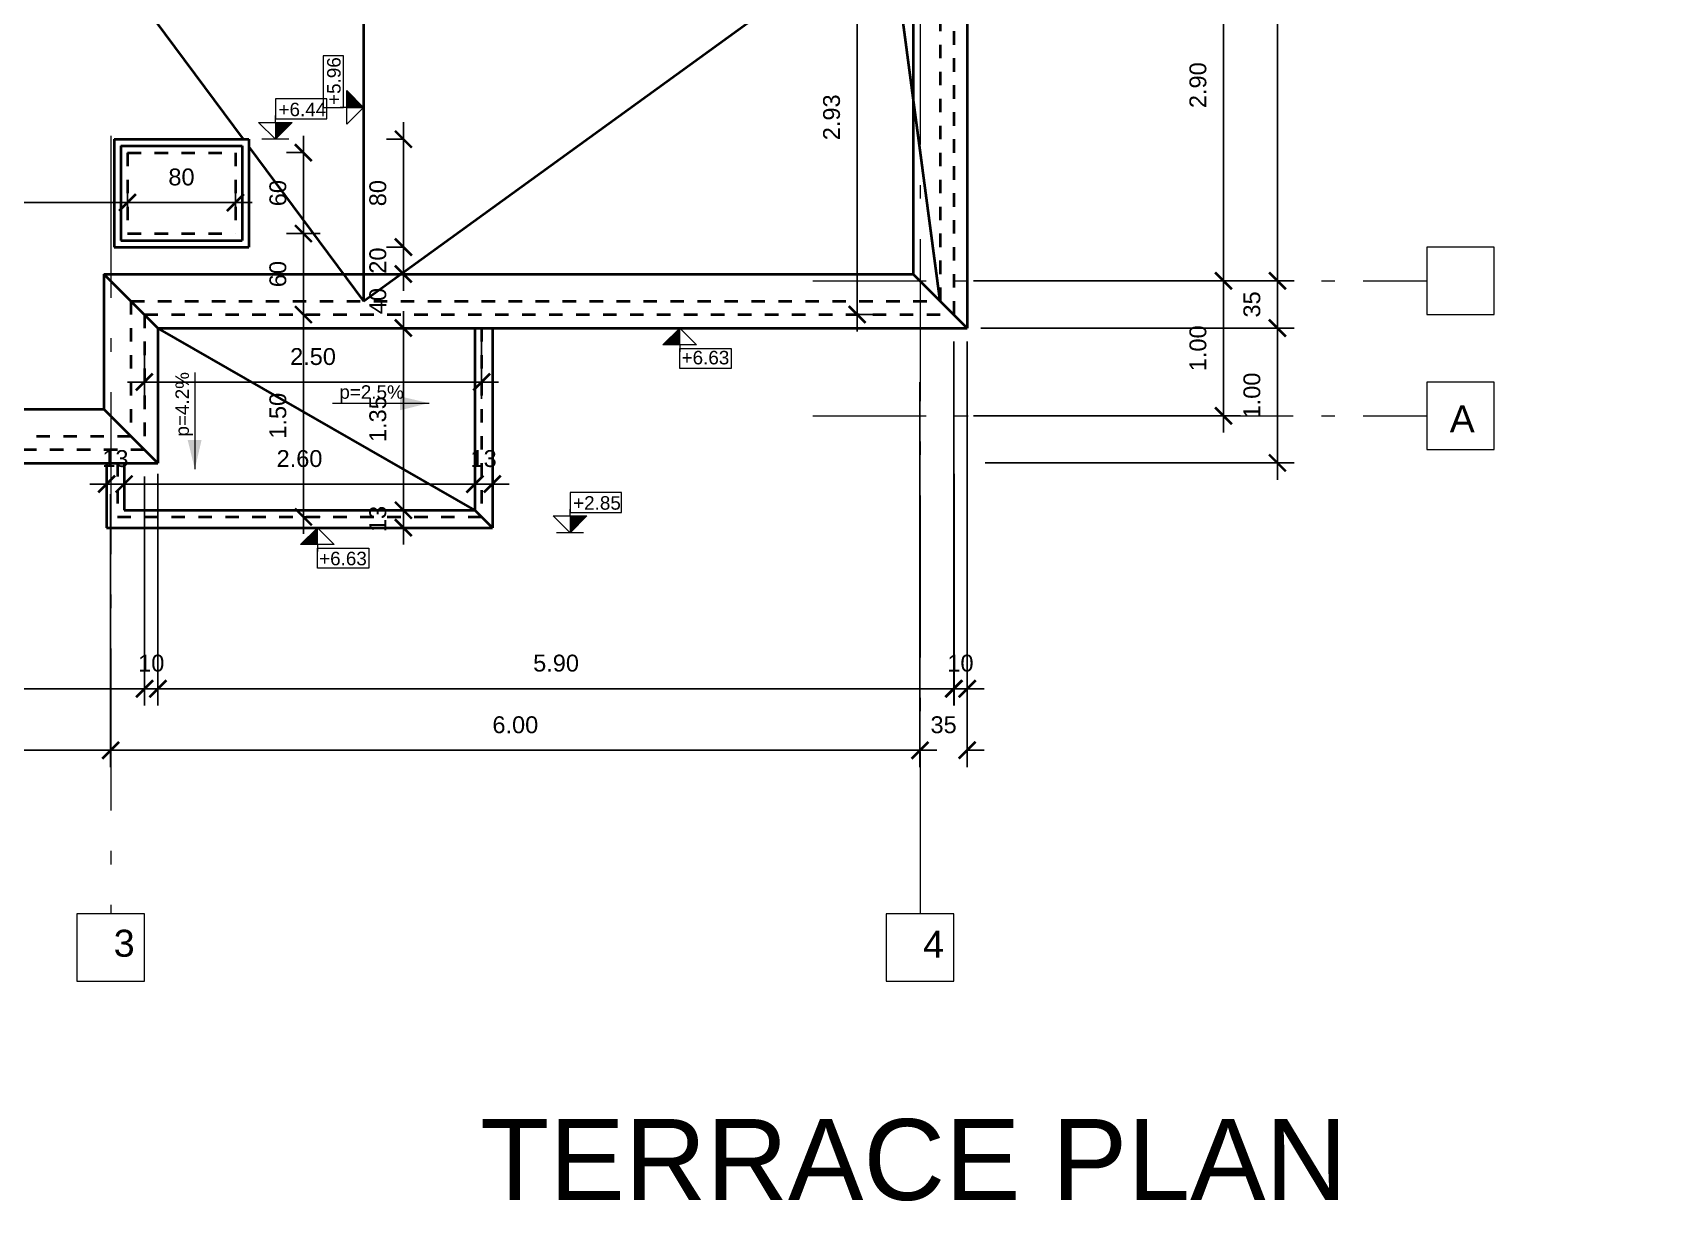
# Model space of a CAD drawing. Header units: inches. Extents: x 12.8 to 66.6, y 2.1 to 46.7.
# Drawn here: x 54.45 to 66.63, y 2.42 to 11.08 of the extents above; entities that cross this region are included whole.
import ezdxf

# ---------------------------------------------------------------- set-up
doc = ezdxf.new("R2010")
doc.units = ezdxf.units.IN
doc.header["$MEASUREMENT"] = 0
doc.linetypes.add('ACAD_ISO02W100', pattern=[15, 12, -3])
doc.linetypes.add('ACAD_ISO10W100', pattern=[18, 12, -3, 0, -3])
for name, color, linetype, lineweight in [('axes', 40, 'ACAD_ISO10W100', 20), ('cote', 252, 'Continuous', 20), ('ext terrace lines', 140, 'Continuous', 40), ('terrace dashed lines', 112, 'ACAD_ISO02W100', 40)]:
    doc.layers.add(name, color=color, linetype=linetype, lineweight=lineweight)
doc.styles.get("Standard").update_dxf_attribs({"font": 'arial.ttf'})
doc.dimstyles.new('1_50_centimeters', dxfattribs={"dimscale": 50, "dimtxt": 0.0025, "dimasz": 0.0025, "dimexe": 0.0025, "dimexo": 0.002, "dimgap": 0.0025, "dimtad": 1, "dimdec": 0, "dimlfac": 100, "dimzin": 0, "dimdsep": 46, "dimtxsty": 'Standard', "dimblk": 'ARCHTICK', "dimcen": 0.002, "dimdle": 0.0025, "dimadec": 0, "dimazin": 0, "dimtfac": 1, "dimtdec": 0, "dimtix": 1, "dimtofl": 0, "dimtmove": 0, "dimatfit": 3, "dimldrblk": 'ARCHTICK', "dimfxl": 1, "dimfxlon": 1, "dimtolj": 1, "dimtzin": 0, "dimarcsym": 0})
doc.dimstyles.new('1_50_meters', dxfattribs={"dimscale": 50, "dimtxt": 0.0025, "dimasz": 0.0025, "dimexe": 0.0025, "dimexo": 0.002, "dimgap": 0.0025, "dimtad": 1, "dimzin": 0, "dimdsep": 46, "dimtxsty": 'Standard', "dimblk": 'ARCHTICK', "dimcen": 0.002, "dimdle": 0.0025, "dimadec": 0, "dimazin": 0, "dimtfac": 1, "dimtofl": 0, "dimtmove": 0, "dimatfit": 3, "dimldrblk": 'ARCHTICK', "dimfxl": 1, "dimfxlon": 1, "dimtolj": 1, "dimtzin": 0, "dimarcsym": 0})

# ---------------------------------------------------------------- blocks, each defined once
blk = doc.blocks.new('_ArchTick')
at = {"color": 0, "linetype": 'ByBlock', "const_width": 0.15}
blk.add_lwpolyline([(-0.5, -0.5), (0.5, 0.5)], dxfattribs=at)
blk = doc.blocks.new('*D283')
at = {"layer": 'cote', "color": 0, "lineweight": -2, "ltscale": 0.1, "transparency": 16777216}
for p, q in [((63.278, 12.271), (63.278, 9.121)), ((61.424, 12.146), (63.403, 12.146)), ((61.424, 9.246), (63.403, 9.246))]:
    blk.add_line(p, q, dxfattribs=at)
at = {"layer": 'Defpoints', "color": 0, "ltscale": 0.1, "transparency": 16777216}
for p in [(61.324, 12.146), (61.324, 9.246), (63.278, 9.246)]:
    blk.add_point(p, dxfattribs=at)
at = {"layer": 'cote', "color": 0, "lineweight": -2, "ltscale": 0.1, "transparency": 16777216, "xscale": 0.125, "yscale": 0.125, "zscale": 0.125}
for p, rotation in [((63.278, 12.146), 90), ((63.278, 9.246), 270)]:
    blk.add_blockref('_ArchTick', p, dxfattribs=dict(at, rotation=rotation))
at = {"layer": 'cote', "color": 0, "ltscale": 0.1, "transparency": 16777216, "insert": (63.089, 10.696), "char_height": 0.125, "attachment_point": 5, "rotation": 90}
blk.add_mtext('\\A1;2.90', dxfattribs=at)
blk = doc.blocks.new('*D284')
at = {"layer": 'cote', "color": 0, "lineweight": -2, "ltscale": 0.1, "transparency": 16777216}
for p, q in [((63.278, 9.371), (63.278, 8.121)), ((61.424, 9.246), (63.403, 9.246)), ((61.424, 8.246), (63.403, 8.246))]:
    blk.add_line(p, q, dxfattribs=at)
at = {"layer": 'Defpoints', "color": 0, "ltscale": 0.1, "transparency": 16777216}
for p in [(61.324, 9.246), (61.324, 8.246), (63.278, 8.246)]:
    blk.add_point(p, dxfattribs=at)
at = {"layer": 'cote', "color": 0, "lineweight": -2, "ltscale": 0.1, "transparency": 16777216, "xscale": 0.125, "yscale": 0.125, "zscale": 0.125}
for p, rotation in [((63.278, 9.246), 90), ((63.278, 8.246), 270)]:
    blk.add_blockref('_ArchTick', p, dxfattribs=dict(at, rotation=rotation))
at = {"layer": 'cote', "color": 0, "ltscale": 0.1, "transparency": 16777216, "insert": (63.089, 8.746), "char_height": 0.125, "attachment_point": 5, "rotation": 90}
blk.add_mtext('\\A1;1.00', dxfattribs=at)
blk = doc.blocks.new('*D297')
at = {"layer": 'cote', "color": 0, "lineweight": -2, "ltscale": 0.1, "transparency": 16777216}
for p, q in [((49.528, 7.664), (49.528, 5.642)), ((55.028, 7.664), (55.028, 5.642)), ((49.403, 5.767), (55.153, 5.767))]:
    blk.add_line(p, q, dxfattribs=at)
at = {"layer": 'Defpoints', "color": 0, "ltscale": 0.1, "transparency": 16777216}
for p in [(49.528, 7.764), (55.028, 7.764), (55.028, 5.767)]:
    blk.add_point(p, dxfattribs=at)
at = {"layer": 'cote', "color": 0, "lineweight": -2, "ltscale": 0.1, "transparency": 16777216, "xscale": 0.125, "yscale": 0.125, "zscale": 0.125, "rotation": 180}
blk.add_blockref('_ArchTick', (49.528, 5.767), dxfattribs=at)
at = {"layer": 'cote', "color": 0, "lineweight": -2, "ltscale": 0.1, "transparency": 16777216, "xscale": 0.125, "yscale": 0.125, "zscale": 0.125}
blk.add_blockref('_ArchTick', (55.028, 5.767), dxfattribs=at)
at = {"layer": 'cote', "color": 0, "ltscale": 0.1, "transparency": 16777216, "insert": (52.278, 5.955), "char_height": 0.125, "attachment_point": 5}
blk.add_mtext('\\A1;5.50', dxfattribs=at)
blk = doc.blocks.new('*D298')
at = {"layer": 'cote', "color": 0, "lineweight": -2, "ltscale": 0.1, "transparency": 16777216}
for p, q in [((55.028, 7.467), (55.028, 5.642)), ((61.028, 7.467), (61.028, 5.642)), ((54.903, 5.767), (61.153, 5.767))]:
    blk.add_line(p, q, dxfattribs=at)
at = {"layer": 'Defpoints', "color": 0, "ltscale": 0.1, "transparency": 16777216}
for p in [(55.028, 7.567), (61.028, 7.567), (61.028, 5.767)]:
    blk.add_point(p, dxfattribs=at)
at = {"layer": 'cote', "color": 0, "lineweight": -2, "ltscale": 0.1, "transparency": 16777216, "xscale": 0.125, "yscale": 0.125, "zscale": 0.125, "rotation": 180}
blk.add_blockref('_ArchTick', (55.028, 5.767), dxfattribs=at)
at = {"layer": 'cote', "color": 0, "lineweight": -2, "ltscale": 0.1, "transparency": 16777216, "xscale": 0.125, "yscale": 0.125, "zscale": 0.125}
blk.add_blockref('_ArchTick', (61.028, 5.767), dxfattribs=at)
at = {"layer": 'cote', "color": 0, "ltscale": 0.1, "transparency": 16777216, "insert": (58.028, 5.955), "char_height": 0.125, "attachment_point": 5}
blk.add_mtext('\\A1;6.00', dxfattribs=at)
blk = doc.blocks.new('*D332')
at = {"layer": 'cote', "color": 0, "lineweight": -2, "ltscale": 0.1, "transparency": 16777216}
for p, q in [((63.678, 16.521), (63.678, 8.771)), ((61.478, 16.396), (63.803, 16.396)), ((61.478, 8.896), (63.803, 8.896))]:
    blk.add_line(p, q, dxfattribs=at)
at = {"layer": 'Defpoints', "color": 0, "ltscale": 0.1, "transparency": 16777216}
for p in [(61.378, 16.396), (61.378, 8.896), (63.678, 8.896)]:
    blk.add_point(p, dxfattribs=at)
at = {"layer": 'cote', "color": 0, "lineweight": -2, "ltscale": 0.1, "transparency": 16777216, "xscale": 0.125, "yscale": 0.125, "zscale": 0.125}
for p, rotation in [((63.678, 16.396), 90), ((63.678, 8.896), 270)]:
    blk.add_blockref('_ArchTick', p, dxfattribs=dict(at, rotation=rotation))
at = {"layer": 'cote', "color": 0, "ltscale": 0.1, "transparency": 16777216, "insert": (63.489, 12.646), "char_height": 0.125, "attachment_point": 5, "rotation": 90}
blk.add_mtext('\\A1;7.50', dxfattribs=at)
blk = doc.blocks.new('*D333')
at = {"layer": 'cote', "color": 0, "lineweight": -2, "ltscale": 0.1, "transparency": 16777216}
for p, q in [((63.678, 9.021), (63.678, 7.771)), ((61.511, 8.896), (63.803, 8.896)), ((61.511, 7.896), (63.803, 7.896))]:
    blk.add_line(p, q, dxfattribs=at)
at = {"layer": 'Defpoints', "color": 0, "ltscale": 0.1, "transparency": 16777216}
for p in [(61.411, 8.896), (61.411, 7.896), (63.678, 7.896)]:
    blk.add_point(p, dxfattribs=at)
at = {"layer": 'cote', "color": 0, "lineweight": -2, "ltscale": 0.1, "transparency": 16777216, "xscale": 0.125, "yscale": 0.125, "zscale": 0.125}
for p, rotation in [((63.678, 8.896), 90), ((63.678, 7.896), 270)]:
    blk.add_blockref('_ArchTick', p, dxfattribs=dict(at, rotation=rotation))
at = {"layer": 'cote', "color": 0, "ltscale": 0.1, "transparency": 16777216, "insert": (63.489, 8.396), "char_height": 0.125, "attachment_point": 5, "rotation": 90}
blk.add_mtext('\\A1;1.00', dxfattribs=at)
blk = doc.blocks.new('*D335')
at = {"layer": 'cote', "color": 0, "lineweight": -2, "ltscale": 0.1, "transparency": 16777216}
for p, q in [((63.678, 9.246), (63.678, 9.371)), ((61.478, 9.246), (63.803, 9.246)), ((61.478, 8.896), (63.803, 8.896)), ((63.678, 8.896), (63.678, 8.771))]:
    blk.add_line(p, q, dxfattribs=at)
at = {"layer": 'Defpoints', "color": 0, "ltscale": 0.1, "transparency": 16777216}
for p in [(61.378, 9.246), (61.378, 8.896), (63.678, 8.896)]:
    blk.add_point(p, dxfattribs=at)
at = {"layer": 'cote', "color": 0, "lineweight": -2, "ltscale": 0.1, "transparency": 16777216, "xscale": 0.125, "yscale": 0.125, "zscale": 0.125}
for p, rotation in [((63.678, 9.246), 270), ((63.678, 8.896), 90)]:
    blk.add_blockref('_ArchTick', p, dxfattribs=dict(at, rotation=rotation))
at = {"layer": 'cote', "color": 0, "ltscale": 0.1, "transparency": 16777216, "insert": (63.489, 9.071), "char_height": 0.125, "attachment_point": 5, "rotation": 90}
blk.add_mtext('\\A1;35', dxfattribs=at)
blk = doc.blocks.new('*D337')
at = {"layer": 'cote', "color": 0, "lineweight": -2, "ltscale": 0.1, "transparency": 16777216}
for p, q in [((61.028, 8.496), (61.028, 5.642)), ((61.378, 8.496), (61.378, 5.642)), ((61.028, 5.767), (60.903, 5.767)), ((61.378, 5.767), (61.503, 5.767))]:
    blk.add_line(p, q, dxfattribs=at)
at = {"layer": 'Defpoints', "color": 0, "ltscale": 0.1, "transparency": 16777216}
for p in [(61.028, 8.596), (61.378, 8.596), (61.378, 5.767)]:
    blk.add_point(p, dxfattribs=at)
at = {"layer": 'cote', "color": 0, "lineweight": -2, "ltscale": 0.1, "transparency": 16777216, "xscale": 0.125, "yscale": 0.125, "zscale": 0.125}
blk.add_blockref('_ArchTick', (61.028, 5.767), dxfattribs=at)
at = {"layer": 'cote', "color": 0, "lineweight": -2, "ltscale": 0.1, "transparency": 16777216, "xscale": 0.125, "yscale": 0.125, "zscale": 0.125, "rotation": 180}
blk.add_blockref('_ArchTick', (61.378, 5.767), dxfattribs=at)
at = {"layer": 'cote', "color": 0, "ltscale": 0.1, "transparency": 16777216, "insert": (61.203, 5.955), "char_height": 0.125, "attachment_point": 5}
blk.add_mtext('\\A1;35', dxfattribs=at)
blk = doc.blocks.new('*D341')
at = {"layer": 'cote', "color": 0, "lineweight": -2, "ltscale": 0.1, "transparency": 16777216}
for p, q in [((47.778, 7.796), (47.778, 6.098)), ((55.279, 7.796), (55.279, 6.098)), ((47.653, 6.223), (55.404, 6.223))]:
    blk.add_line(p, q, dxfattribs=at)
at = {"layer": 'Defpoints', "color": 0, "ltscale": 0.1, "transparency": 16777216}
for p in [(47.778, 7.896), (55.279, 7.896), (55.279, 6.223)]:
    blk.add_point(p, dxfattribs=at)
at = {"layer": 'cote', "color": 0, "lineweight": -2, "ltscale": 0.1, "transparency": 16777216, "xscale": 0.125, "yscale": 0.125, "zscale": 0.125, "rotation": 180}
blk.add_blockref('_ArchTick', (47.778, 6.223), dxfattribs=at)
at = {"layer": 'cote', "color": 0, "lineweight": -2, "ltscale": 0.1, "transparency": 16777216, "xscale": 0.125, "yscale": 0.125, "zscale": 0.125}
blk.add_blockref('_ArchTick', (55.279, 6.223), dxfattribs=at)
at = {"layer": 'cote', "color": 0, "ltscale": 0.1, "transparency": 16777216, "insert": (51.529, 6.412), "char_height": 0.125, "attachment_point": 5}
blk.add_mtext('\\A1;7.50', dxfattribs=at)
blk = doc.blocks.new('*D342')
at = {"layer": 'cote', "color": 0, "lineweight": -2, "ltscale": 0.1, "transparency": 16777216}
for p, q in [((55.279, 7.783), (55.279, 6.098)), ((55.378, 7.783), (55.378, 6.098)), ((55.279, 6.223), (55.154, 6.223)), ((55.378, 6.223), (55.503, 6.223))]:
    blk.add_line(p, q, dxfattribs=at)
at = {"layer": 'Defpoints', "color": 0, "ltscale": 0.1, "transparency": 16777216}
for p in [(55.279, 7.883), (55.378, 7.883), (55.378, 6.223)]:
    blk.add_point(p, dxfattribs=at)
at = {"layer": 'cote', "color": 0, "lineweight": -2, "ltscale": 0.1, "transparency": 16777216, "xscale": 0.125, "yscale": 0.125, "zscale": 0.125}
blk.add_blockref('_ArchTick', (55.279, 6.223), dxfattribs=at)
at = {"layer": 'cote', "color": 0, "lineweight": -2, "ltscale": 0.1, "transparency": 16777216, "xscale": 0.125, "yscale": 0.125, "zscale": 0.125, "rotation": 180}
blk.add_blockref('_ArchTick', (55.378, 6.223), dxfattribs=at)
at = {"layer": 'cote', "color": 0, "ltscale": 0.1, "transparency": 16777216, "insert": (55.329, 6.412), "char_height": 0.125, "attachment_point": 5}
blk.add_mtext('\\A1;10', dxfattribs=at)
blk = doc.blocks.new('*D343')
at = {"layer": 'cote', "color": 0, "lineweight": -2, "ltscale": 0.1, "transparency": 16777216}
for p, q in [((55.378, 7.815), (55.378, 6.098)), ((61.281, 7.815), (61.281, 6.098)), ((55.253, 6.223), (61.406, 6.223))]:
    blk.add_line(p, q, dxfattribs=at)
at = {"layer": 'Defpoints', "color": 0, "ltscale": 0.1, "transparency": 16777216}
for p in [(55.378, 7.915), (61.281, 7.915), (61.281, 6.223)]:
    blk.add_point(p, dxfattribs=at)
at = {"layer": 'cote', "color": 0, "lineweight": -2, "ltscale": 0.1, "transparency": 16777216, "xscale": 0.125, "yscale": 0.125, "zscale": 0.125, "rotation": 180}
blk.add_blockref('_ArchTick', (55.378, 6.223), dxfattribs=at)
at = {"layer": 'cote', "color": 0, "lineweight": -2, "ltscale": 0.1, "transparency": 16777216, "xscale": 0.125, "yscale": 0.125, "zscale": 0.125}
blk.add_blockref('_ArchTick', (61.281, 6.223), dxfattribs=at)
at = {"layer": 'cote', "color": 0, "ltscale": 0.1, "transparency": 16777216, "insert": (58.33, 6.412), "char_height": 0.125, "attachment_point": 5}
blk.add_mtext('\\A1;5.90', dxfattribs=at)
blk = doc.blocks.new('*D345')
at = {"layer": 'cote', "color": 0, "lineweight": -2, "ltscale": 0.1, "transparency": 16777216}
for p, q in [((61.278, 8.796), (61.278, 6.098)), ((61.378, 8.796), (61.378, 6.098)), ((61.278, 6.223), (61.153, 6.223)), ((61.378, 6.223), (61.503, 6.223))]:
    blk.add_line(p, q, dxfattribs=at)
at = {"layer": 'Defpoints', "color": 0, "ltscale": 0.1, "transparency": 16777216}
for p in [(61.278, 8.896), (61.378, 8.896), (61.378, 6.223)]:
    blk.add_point(p, dxfattribs=at)
at = {"layer": 'cote', "color": 0, "lineweight": -2, "ltscale": 0.1, "transparency": 16777216, "xscale": 0.125, "yscale": 0.125, "zscale": 0.125}
blk.add_blockref('_ArchTick', (61.278, 6.223), dxfattribs=at)
at = {"layer": 'cote', "color": 0, "lineweight": -2, "ltscale": 0.1, "transparency": 16777216, "xscale": 0.125, "yscale": 0.125, "zscale": 0.125, "rotation": 180}
blk.add_blockref('_ArchTick', (61.378, 6.223), dxfattribs=at)
at = {"layer": 'cote', "color": 0, "ltscale": 0.1, "transparency": 16777216, "insert": (61.328, 6.412), "char_height": 0.125, "attachment_point": 5}
blk.add_mtext('\\A1;10', dxfattribs=at)
blk = doc.blocks.new('*D363')
at = {"layer": 'cote', "color": 0, "lineweight": -2, "ltscale": 0.1, "transparency": 16777216}
for p, q in [((60.562, 8.871), (60.562, 12.046)), ((60.562, 11.921), (60.687, 11.921)), ((60.562, 8.996), (60.687, 8.996))]:
    blk.add_line(p, q, dxfattribs=at)
at = {"layer": 'Defpoints', "color": 0, "ltscale": 0.1, "transparency": 16777216}
for p in [(60.562, 11.921), (60.562, 11.921), (60.562, 8.996)]:
    blk.add_point(p, dxfattribs=at)
at = {"layer": 'cote', "color": 0, "lineweight": -2, "ltscale": 0.1, "transparency": 16777216, "xscale": 0.125, "yscale": 0.125, "zscale": 0.125}
for p, rotation in [((60.562, 11.921), 90), ((60.562, 8.996), 270)]:
    blk.add_blockref('_ArchTick', p, dxfattribs=dict(at, rotation=rotation))
at = {"layer": 'cote', "color": 0, "ltscale": 0.1, "transparency": 16777216, "insert": (60.373, 10.458), "char_height": 0.125, "attachment_point": 5, "rotation": 90}
blk.add_mtext('\\A1;2.93', dxfattribs=at)
blk = doc.blocks.new('*D370')
at = {"layer": 'cote', "color": 0, "lineweight": -2, "ltscale": 0.1, "transparency": 16777216}
for p, q in [((57.198, 7.546), (57.198, 7.671)), ((57.198, 7.546), (57.073, 7.546)), ((57.198, 7.416), (57.073, 7.416)), ((57.198, 7.416), (57.198, 7.291))]:
    blk.add_line(p, q, dxfattribs=at)
at = {"layer": 'Defpoints', "color": 0, "ltscale": 0.1, "transparency": 16777216}
for p in [(57.198, 7.546), (57.198, 7.416), (57.198, 7.416)]:
    blk.add_point(p, dxfattribs=at)
at = {"layer": 'cote', "color": 0, "lineweight": -2, "ltscale": 0.1, "transparency": 16777216, "xscale": 0.125, "yscale": 0.125, "zscale": 0.125}
for p, rotation in [((57.198, 7.546), 270), ((57.198, 7.416), 90)]:
    blk.add_blockref('_ArchTick', p, dxfattribs=dict(at, rotation=rotation))
at = {"layer": 'cote', "color": 0, "ltscale": 0.1, "transparency": 16777216, "insert": (57.009, 7.481), "char_height": 0.125, "attachment_point": 5, "rotation": 90}
blk.add_mtext('\\A1;13', dxfattribs=at)
blk = doc.blocks.new('*D371')
at = {"layer": 'cote', "color": 0, "lineweight": -2, "ltscale": 0.1, "transparency": 16777216}
for p, q in [((57.198, 7.421), (57.198, 9.021)), ((57.198, 8.896), (57.323, 8.896)), ((57.198, 7.546), (57.323, 7.546))]:
    blk.add_line(p, q, dxfattribs=at)
at = {"layer": 'Defpoints', "color": 0, "ltscale": 0.1, "transparency": 16777216}
for p in [(57.198, 8.896), (57.198, 8.896), (57.198, 7.546)]:
    blk.add_point(p, dxfattribs=at)
at = {"layer": 'cote', "color": 0, "lineweight": -2, "ltscale": 0.1, "transparency": 16777216, "xscale": 0.125, "yscale": 0.125, "zscale": 0.125}
for p, rotation in [((57.198, 8.896), 90), ((57.198, 7.546), 270)]:
    blk.add_blockref('_ArchTick', p, dxfattribs=dict(at, rotation=rotation))
at = {"layer": 'cote', "color": 0, "ltscale": 0.1, "transparency": 16777216, "insert": (57.009, 8.221), "char_height": 0.125, "attachment_point": 5, "rotation": 90}
blk.add_mtext('\\A1;1.35', dxfattribs=at)
blk = doc.blocks.new('*D372')
at = {"layer": 'cote', "color": 0, "lineweight": -2, "ltscale": 0.1, "transparency": 16777216}
for p, q in [((57.198, 9.296), (57.198, 9.421)), ((57.198, 9.296), (57.073, 9.296)), ((57.198, 8.896), (57.073, 8.896)), ((57.198, 8.896), (57.198, 8.771))]:
    blk.add_line(p, q, dxfattribs=at)
at = {"layer": 'Defpoints', "color": 0, "ltscale": 0.1, "transparency": 16777216}
for p in [(57.198, 9.296), (57.198, 9.296), (57.198, 8.896)]:
    blk.add_point(p, dxfattribs=at)
at = {"layer": 'cote', "color": 0, "lineweight": -2, "ltscale": 0.1, "transparency": 16777216, "xscale": 0.125, "yscale": 0.125, "zscale": 0.125}
for p, rotation in [((57.198, 9.296), 270), ((57.198, 8.896), 90)]:
    blk.add_blockref('_ArchTick', p, dxfattribs=dict(at, rotation=rotation))
at = {"layer": 'cote', "color": 0, "ltscale": 0.1, "transparency": 16777216, "insert": (57.009, 9.096), "char_height": 0.125, "attachment_point": 5, "rotation": 90}
blk.add_mtext('\\A1;40', dxfattribs=at)
blk = doc.blocks.new('*D373')
at = {"layer": 'cote', "color": 0, "lineweight": -2, "ltscale": 0.1, "transparency": 16777216}
for p, q in [((57.198, 9.496), (57.198, 9.621)), ((57.198, 9.496), (57.073, 9.496)), ((57.198, 9.296), (57.073, 9.296)), ((57.198, 9.296), (57.198, 9.171))]:
    blk.add_line(p, q, dxfattribs=at)
at = {"layer": 'Defpoints', "color": 0, "ltscale": 0.1, "transparency": 16777216}
for p in [(57.198, 9.496), (57.198, 9.496), (57.198, 9.296)]:
    blk.add_point(p, dxfattribs=at)
at = {"layer": 'cote', "color": 0, "lineweight": -2, "ltscale": 0.1, "transparency": 16777216, "xscale": 0.125, "yscale": 0.125, "zscale": 0.125}
for p, rotation in [((57.198, 9.496), 270), ((57.198, 9.296), 90)]:
    blk.add_blockref('_ArchTick', p, dxfattribs=dict(at, rotation=rotation))
at = {"layer": 'cote', "color": 0, "ltscale": 0.1, "transparency": 16777216, "insert": (57.009, 9.396), "char_height": 0.125, "attachment_point": 5, "rotation": 90}
blk.add_mtext('\\A1;20', dxfattribs=at)
blk = doc.blocks.new('*D374')
at = {"layer": 'cote', "color": 0, "lineweight": -2, "ltscale": 0.1, "transparency": 16777216}
for p, q in [((57.198, 9.371), (57.198, 10.421)), ((57.198, 10.296), (57.073, 10.296)), ((57.198, 9.496), (57.073, 9.496))]:
    blk.add_line(p, q, dxfattribs=at)
at = {"layer": 'Defpoints', "color": 0, "ltscale": 0.1, "transparency": 16777216}
for p in [(57.198, 10.296), (57.198, 10.296), (57.198, 9.496)]:
    blk.add_point(p, dxfattribs=at)
at = {"layer": 'cote', "color": 0, "lineweight": -2, "ltscale": 0.1, "transparency": 16777216, "xscale": 0.125, "yscale": 0.125, "zscale": 0.125}
for p, rotation in [((57.198, 10.296), 90), ((57.198, 9.496), 270)]:
    blk.add_blockref('_ArchTick', p, dxfattribs=dict(at, rotation=rotation))
at = {"layer": 'cote', "color": 0, "ltscale": 0.1, "transparency": 16777216, "insert": (57.009, 9.896), "char_height": 0.125, "attachment_point": 5, "rotation": 90}
blk.add_mtext('\\A1;80', dxfattribs=at)
blk = doc.blocks.new('*D375')
at = {"layer": 'cote', "color": 0, "lineweight": -2, "ltscale": 0.1, "transparency": 16777216}
for p, q in [((56.457, 7.371), (56.457, 9.121)), ((56.457, 8.996), (56.582, 8.996)), ((56.457, 7.496), (56.582, 7.496))]:
    blk.add_line(p, q, dxfattribs=at)
at = {"layer": 'Defpoints', "color": 0, "ltscale": 0.1, "transparency": 16777216}
for p in [(56.457, 8.996), (56.457, 8.996), (56.457, 7.496)]:
    blk.add_point(p, dxfattribs=at)
at = {"layer": 'cote', "color": 0, "lineweight": -2, "ltscale": 0.1, "transparency": 16777216, "xscale": 0.125, "yscale": 0.125, "zscale": 0.125}
for p, rotation in [((56.457, 8.996), 90), ((56.457, 7.496), 270)]:
    blk.add_blockref('_ArchTick', p, dxfattribs=dict(at, rotation=rotation))
at = {"layer": 'cote', "color": 0, "ltscale": 0.1, "transparency": 16777216, "insert": (56.268, 8.246), "char_height": 0.125, "attachment_point": 5, "rotation": 90}
blk.add_mtext('\\A1;1.50', dxfattribs=at)
blk = doc.blocks.new('*D376')
at = {"layer": 'cote', "color": 0, "lineweight": -2, "ltscale": 0.1, "transparency": 16777216}
for p, q in [((56.457, 8.871), (56.457, 9.721)), ((56.457, 9.596), (56.582, 9.596)), ((56.457, 8.996), (56.582, 8.996))]:
    blk.add_line(p, q, dxfattribs=at)
at = {"layer": 'Defpoints', "color": 0, "ltscale": 0.1, "transparency": 16777216}
for p in [(56.358, 9.596), (56.457, 9.596), (56.358, 8.996)]:
    blk.add_point(p, dxfattribs=at)
at = {"layer": 'cote', "color": 0, "lineweight": -2, "ltscale": 0.1, "transparency": 16777216, "xscale": 0.125, "yscale": 0.125, "zscale": 0.125}
for p, rotation in [((56.457, 9.596), 90), ((56.457, 8.996), 270)]:
    blk.add_blockref('_ArchTick', p, dxfattribs=dict(at, rotation=rotation))
at = {"layer": 'cote', "color": 0, "ltscale": 0.1, "transparency": 16777216, "insert": (56.268, 9.296), "char_height": 0.125, "attachment_point": 5, "rotation": 90}
blk.add_mtext('\\A1;60', dxfattribs=at)
blk = doc.blocks.new('*D377')
at = {"layer": 'cote', "color": 0, "lineweight": -2, "ltscale": 0.1, "transparency": 16777216}
for p, q in [((56.457, 9.471), (56.457, 10.321)), ((56.457, 10.196), (56.332, 10.196)), ((56.457, 9.596), (56.332, 9.596))]:
    blk.add_line(p, q, dxfattribs=at)
at = {"layer": 'Defpoints', "color": 0, "ltscale": 0.1, "transparency": 16777216}
for p in [(56.457, 10.196), (56.457, 10.196), (56.457, 9.596)]:
    blk.add_point(p, dxfattribs=at)
at = {"layer": 'cote', "color": 0, "lineweight": -2, "ltscale": 0.1, "transparency": 16777216, "xscale": 0.125, "yscale": 0.125, "zscale": 0.125}
for p, rotation in [((56.457, 10.196), 90), ((56.457, 9.596), 270)]:
    blk.add_blockref('_ArchTick', p, dxfattribs=dict(at, rotation=rotation))
at = {"layer": 'cote', "color": 0, "ltscale": 0.1, "transparency": 16777216, "insert": (56.268, 9.896), "char_height": 0.125, "attachment_point": 5, "rotation": 90}
blk.add_mtext('\\A1;60', dxfattribs=at)
blk = doc.blocks.new('*D378')
at = {"layer": 'cote', "color": 0, "lineweight": -2, "ltscale": 0.1, "transparency": 16777216}
for p, q in [((55.153, 9.696), (55.153, 9.951)), ((55.953, 9.696), (55.953, 9.951)), ((56.078, 9.826), (55.028, 9.826))]:
    blk.add_line(p, q, dxfattribs=at)
at = {"layer": 'Defpoints', "color": 0, "ltscale": 0.1, "transparency": 16777216}
for p in [(55.153, 9.826), (55.153, 9.596), (55.953, 9.596)]:
    blk.add_point(p, dxfattribs=at)
at = {"layer": 'cote', "color": 0, "lineweight": -2, "ltscale": 0.1, "transparency": 16777216, "xscale": 0.125, "yscale": 0.125, "zscale": 0.125, "rotation": 180}
blk.add_blockref('_ArchTick', (55.153, 9.826), dxfattribs=at)
at = {"layer": 'cote', "color": 0, "lineweight": -2, "ltscale": 0.1, "transparency": 16777216, "xscale": 0.125, "yscale": 0.125, "zscale": 0.125}
blk.add_blockref('_ArchTick', (55.953, 9.826), dxfattribs=at)
at = {"layer": 'cote', "color": 0, "ltscale": 0.1, "transparency": 16777216, "insert": (55.553, 10.015), "char_height": 0.125, "attachment_point": 5}
blk.add_mtext('\\A1;80', dxfattribs=at)
blk = doc.blocks.new('*D379')
at = {"layer": 'cote', "color": 0, "lineweight": -2, "ltscale": 0.1, "transparency": 16777216}
for p, q in [((47.778, 9.826), (47.778, 9.951)), ((55.153, 9.826), (55.153, 9.951)), ((55.278, 9.826), (47.653, 9.826))]:
    blk.add_line(p, q, dxfattribs=at)
at = {"layer": 'Defpoints', "color": 0, "ltscale": 0.1, "transparency": 16777216}
for p in [(47.778, 9.826), (47.778, 9.826), (55.153, 9.826)]:
    blk.add_point(p, dxfattribs=at)
at = {"layer": 'cote', "color": 0, "lineweight": -2, "ltscale": 0.1, "transparency": 16777216, "xscale": 0.125, "yscale": 0.125, "zscale": 0.125, "rotation": 180}
blk.add_blockref('_ArchTick', (47.778, 9.826), dxfattribs=at)
at = {"layer": 'cote', "color": 0, "lineweight": -2, "ltscale": 0.1, "transparency": 16777216, "xscale": 0.125, "yscale": 0.125, "zscale": 0.125}
blk.add_blockref('_ArchTick', (55.153, 9.826), dxfattribs=at)
at = {"layer": 'cote', "color": 0, "ltscale": 0.1, "transparency": 16777216, "insert": (51.466, 10.015), "char_height": 0.125, "attachment_point": 5}
blk.add_mtext('\\A1;7.37{\\H0.7x;\\S5^ ;}', dxfattribs=at)
blk = doc.blocks.new('*D380')
at = {"layer": 'cote', "color": 0, "lineweight": -2, "ltscale": 0.1, "transparency": 16777216}
for p, q in [((54.998, 7.796), (54.998, 7.615)), ((55.128, 7.796), (55.128, 7.615)), ((54.998, 7.74), (54.873, 7.74)), ((55.128, 7.74), (55.253, 7.74))]:
    blk.add_line(p, q, dxfattribs=at)
at = {"layer": 'Defpoints', "color": 0, "ltscale": 0.1, "transparency": 16777216}
for p in [(54.998, 7.896), (55.128, 7.896), (55.128, 7.74)]:
    blk.add_point(p, dxfattribs=at)
at = {"layer": 'cote', "color": 0, "lineweight": -2, "ltscale": 0.1, "transparency": 16777216, "xscale": 0.125, "yscale": 0.125, "zscale": 0.125}
blk.add_blockref('_ArchTick', (54.998, 7.74), dxfattribs=at)
at = {"layer": 'cote', "color": 0, "lineweight": -2, "ltscale": 0.1, "transparency": 16777216, "xscale": 0.125, "yscale": 0.125, "zscale": 0.125, "rotation": 180}
blk.add_blockref('_ArchTick', (55.128, 7.74), dxfattribs=at)
at = {"layer": 'cote', "color": 0, "ltscale": 0.1, "transparency": 16777216, "insert": (55.063, 7.928), "char_height": 0.125, "attachment_point": 5}
blk.add_mtext('\\A1;13', dxfattribs=at)
blk = doc.blocks.new('*D381')
at = {"layer": 'cote', "color": 0, "lineweight": -2, "ltscale": 0.1, "transparency": 16777216}
for p, q in [((55.128, 7.74), (55.128, 7.865)), ((57.728, 7.74), (57.728, 7.865)), ((55.003, 7.74), (57.853, 7.74))]:
    blk.add_line(p, q, dxfattribs=at)
at = {"layer": 'Defpoints', "color": 0, "ltscale": 0.1, "transparency": 16777216}
for p in [(55.128, 7.74), (57.728, 7.74), (57.728, 7.74)]:
    blk.add_point(p, dxfattribs=at)
at = {"layer": 'cote', "color": 0, "lineweight": -2, "ltscale": 0.1, "transparency": 16777216, "xscale": 0.125, "yscale": 0.125, "zscale": 0.125, "rotation": 180}
blk.add_blockref('_ArchTick', (55.128, 7.74), dxfattribs=at)
at = {"layer": 'cote', "color": 0, "lineweight": -2, "ltscale": 0.1, "transparency": 16777216, "xscale": 0.125, "yscale": 0.125, "zscale": 0.125}
blk.add_blockref('_ArchTick', (57.728, 7.74), dxfattribs=at)
at = {"layer": 'cote', "color": 0, "ltscale": 0.1, "transparency": 16777216, "insert": (56.428, 7.928), "char_height": 0.125, "attachment_point": 5}
blk.add_mtext('\\A1;2.60', dxfattribs=at)
blk = doc.blocks.new('*D382')
at = {"layer": 'cote', "color": 0, "lineweight": -2, "ltscale": 0.1, "transparency": 16777216}
for p, q in [((57.728, 7.74), (57.728, 7.865)), ((57.858, 7.74), (57.858, 7.865)), ((57.728, 7.74), (57.603, 7.74)), ((57.858, 7.74), (57.983, 7.74))]:
    blk.add_line(p, q, dxfattribs=at)
at = {"layer": 'Defpoints', "color": 0, "ltscale": 0.1, "transparency": 16777216}
for p in [(57.728, 7.74), (57.858, 7.74), (57.858, 7.74)]:
    blk.add_point(p, dxfattribs=at)
at = {"layer": 'cote', "color": 0, "lineweight": -2, "ltscale": 0.1, "transparency": 16777216, "xscale": 0.125, "yscale": 0.125, "zscale": 0.125}
blk.add_blockref('_ArchTick', (57.728, 7.74), dxfattribs=at)
at = {"layer": 'cote', "color": 0, "lineweight": -2, "ltscale": 0.1, "transparency": 16777216, "xscale": 0.125, "yscale": 0.125, "zscale": 0.125, "rotation": 180}
blk.add_blockref('_ArchTick', (57.858, 7.74), dxfattribs=at)
at = {"layer": 'cote', "color": 0, "ltscale": 0.1, "transparency": 16777216, "insert": (57.793, 7.928), "char_height": 0.125, "attachment_point": 5}
blk.add_mtext('\\A1;13', dxfattribs=at)
blk = doc.blocks.new('*D383')
at = {"layer": 'cote', "color": 0, "lineweight": -2, "ltscale": 0.1, "transparency": 16777216}
for p, q in [((55.278, 8.796), (55.278, 8.371)), ((57.778, 8.796), (57.778, 8.371)), ((57.903, 8.496), (55.153, 8.496))]:
    blk.add_line(p, q, dxfattribs=at)
at = {"layer": 'Defpoints', "color": 0, "ltscale": 0.1, "transparency": 16777216}
for p in [(55.278, 8.896), (57.778, 8.896), (55.278, 8.496)]:
    blk.add_point(p, dxfattribs=at)
at = {"layer": 'cote', "color": 0, "lineweight": -2, "ltscale": 0.1, "transparency": 16777216, "xscale": 0.125, "yscale": 0.125, "zscale": 0.125, "rotation": 180}
blk.add_blockref('_ArchTick', (55.278, 8.496), dxfattribs=at)
at = {"layer": 'cote', "color": 0, "lineweight": -2, "ltscale": 0.1, "transparency": 16777216, "xscale": 0.125, "yscale": 0.125, "zscale": 0.125}
blk.add_blockref('_ArchTick', (57.778, 8.496), dxfattribs=at)
at = {"layer": 'cote', "color": 0, "ltscale": 0.1, "transparency": 16777216, "insert": (56.528, 8.684), "char_height": 0.125, "attachment_point": 5}
blk.add_mtext('\\A1;2.50', dxfattribs=at)

msp = doc.modelspace()

# ---------------------------------------------------------------- hatches: boundary and pattern name
at = {"layer": 'cote', "ltscale": 0.1}
h = msp.add_hatch(color=256, dxfattribs=at)
h.dxf.hatch_style = 1
h.paths.add_polyline_path([(56.77854, 10.53156), (56.90354, 10.53156), (56.77854, 10.65656)])
h = msp.add_hatch(color=256, dxfattribs=at)
h.dxf.hatch_style = 1
h.paths.add_polyline_path([(56.37431, 10.42064), (56.24931, 10.42064), (56.24931, 10.29564)])
h = msp.add_hatch(color=256, dxfattribs=at)
h.dxf.hatch_style = 1
h.paths.add_polyline_path([(59.24676, 8.77064), (59.24676, 8.89564), (59.12176, 8.77064)])
h = msp.add_hatch(color=256, dxfattribs=at)
h.dxf.hatch_style = 1
h.paths.add_polyline_path([(57.17333, 8.38968), (57.17333, 8.33968), (57.38863, 8.33968)])
h.paths.add_polyline_path([(57.38863, 8.33968), (57.17333, 8.33968), (57.17333, 8.28668)])
h = msp.add_hatch(color=256, dxfattribs=at)
h.dxf.hatch_style = 1
h.paths.add_polyline_path([(55.702, 8.06602), (55.652, 8.06602), (55.652, 7.85072)])
h.paths.add_polyline_path([(55.652, 7.85072), (55.652, 8.06602), (55.599, 8.06602)])
h = msp.add_hatch(color=256, dxfattribs=at)
h.dxf.hatch_style = 1
h.paths.add_polyline_path([(58.55853, 7.50425), (58.43353, 7.50425), (58.43353, 7.37925)])
h = msp.add_hatch(color=256, dxfattribs=at)
h.dxf.hatch_style = 1
h.paths.add_polyline_path([(56.56102, 7.29064), (56.56102, 7.41564), (56.43602, 7.29064)])

# ---------------------------------------------------------------- linework, layer by layer
at = {"layer": 'axes', "ltscale": 0.1}
for p, q in [((61.02824, 19.05529), (61.02824, 4.55529)), ((55.02824, 10.32064), (55.02824, 4.55529))]:
    msp.add_line(p, q, dxfattribs=at)
at = {"layer": 'axes', "ltscale": 0.07}
for p, q in [((60.23441, 9.24564), (64.78535, 9.24564)), ((60.23441, 8.24564), (64.78535, 8.24564))]:
    msp.add_line(p, q, dxfattribs=at)
at = {"layer": 'axes', "ltscale": 0.1}
for points in [[(64.78535, 9.49564), (64.78535, 8.99564), (65.28535, 8.99564), (65.28535, 9.49564)], [(64.78535, 8.49564), (64.78535, 7.99564), (65.28535, 7.99564), (65.28535, 8.49564)], [(54.77824, 4.55529), (54.77824, 4.05529), (55.27824, 4.05529), (55.27824, 4.55529)], [(60.77824, 4.55529), (60.77824, 4.05529), (61.27824, 4.05529), (61.27824, 4.55529)]]:
    msp.add_lwpolyline(points, close=True, dxfattribs=at)
at = {"layer": 'cote', "ltscale": 0.1}
for p, q in [((56.75354, 10.91268), (56.60459, 10.91268)), ((56.60459, 10.91268), (56.60459, 10.53156)), ((56.75354, 10.53156), (56.75354, 10.91268)), ((56.75354, 10.91268), (56.75354, 10.91268)), ((56.63042, 10.5946), (56.24931, 10.5946)), ((56.24931, 10.5946), (56.24931, 10.44564)), ((56.63042, 10.44564), (56.63042, 10.5946)), ((56.77854, 10.40656), (56.77854, 10.65656)), ((56.90354, 10.53156), (56.77854, 10.65656)), ((56.60459, 10.53156), (56.75354, 10.53156)), ((56.77854, 10.53156), (56.72854, 10.53156)), ((56.77854, 10.53156), (56.90354, 10.53156)), ((56.90354, 10.53156), (56.77854, 10.40656)), ((56.12431, 10.42064), (56.37431, 10.42064)), ((56.24931, 10.29564), (56.12431, 10.42064)), ((56.24931, 10.42064), (56.24931, 10.47064)), ((56.24931, 10.44564), (56.63042, 10.44564)), ((56.24931, 10.42064), (56.24931, 10.29564)), ((56.24931, 10.29564), (56.37431, 10.42064)), ((56.34931, 10.29564), (56.14931, 10.29564)), ((59.24676, 8.89564), (59.12176, 8.77064)), ((59.24676, 8.77064), (59.24676, 8.89564)), ((59.24676, 8.89564), (59.37176, 8.77064)), ((59.37176, 8.77064), (59.12176, 8.77064)), ((59.24676, 8.77064), (59.24676, 8.72064)), ((59.24676, 8.74564), (59.62787, 8.74564)), ((59.24676, 8.59669), (59.24676, 8.74564)), ((59.62787, 8.74564), (59.62787, 8.74564)), ((59.62787, 8.74564), (59.62787, 8.59669)), ((55.652, 8.56613), (55.652, 7.85072)), ((59.62787, 8.59669), (59.24676, 8.59669)), ((56.67323, 8.33968), (57.38863, 8.33968)), ((58.81465, 7.6782), (58.43353, 7.6782)), ((58.43353, 7.6782), (58.43353, 7.52925)), ((58.81465, 7.52925), (58.81465, 7.6782)), ((58.43353, 7.50425), (58.43353, 7.55425)), ((58.30853, 7.50425), (58.55853, 7.50425)), ((58.43353, 7.37925), (58.30853, 7.50425)), ((58.43353, 7.52925), (58.81465, 7.52925)), ((58.43353, 7.50425), (58.43353, 7.37925)), ((58.43353, 7.37925), (58.55853, 7.50425)), ((56.56102, 7.41564), (56.43602, 7.29064)), ((56.56102, 7.29064), (56.56102, 7.41564)), ((56.56102, 7.41564), (56.68602, 7.29064)), ((58.53353, 7.37925), (58.33353, 7.37925)), ((56.68602, 7.29064), (56.43602, 7.29064)), ((56.56102, 7.29064), (56.56102, 7.24064)), ((56.56102, 7.26564), (56.94213, 7.26564)), ((56.56102, 7.11669), (56.56102, 7.26564)), ((56.94213, 7.26564), (56.94213, 7.26564)), ((56.94213, 7.26564), (56.94213, 7.11669)), ((56.94213, 7.11669), (56.56102, 7.11669))]:
    msp.add_line(p, q, dxfattribs=at)
at = {"layer": 'ext terrace lines', "ltscale": 0.1}
for p, q in [((61.37824, 16.39564), (61.37824, 8.89564)), ((60.97824, 15.99564), (60.97824, 9.29564)), ((56.90354, 14.42064), (56.90354, 9.09564)), ((54.83308, 11.88052), (56.01138, 10.29564)), ((56.90354, 9.09564), (60.76275, 11.89131)), ((61.17824, 9.09564), (60.80982, 11.87108)), ((55.05324, 10.29564), (56.05324, 10.29564)), ((55.05324, 10.29564), (55.05324, 9.49564)), ((55.10324, 10.24564), (56.00324, 10.24564)), ((55.10324, 10.24564), (55.10324, 9.54564)), ((56.00324, 10.24564), (56.00324, 9.54564)), ((56.05324, 10.29564), (56.05324, 9.49564)), ((56.05324, 10.23934), (56.90354, 9.09564)), ((55.10324, 9.54564), (56.00324, 9.54564)), ((55.05324, 9.49564), (56.05324, 9.49564)), ((54.97824, 9.29564), (54.97824, 8.29564)), ((54.97824, 9.29564), (60.97824, 9.29564)), ((54.97824, 9.29564), (55.37824, 8.89564)), ((60.97824, 9.29564), (61.37824, 8.89564)), ((55.37824, 8.89564), (55.37824, 7.89564)), ((55.37824, 8.89564), (61.37824, 8.89564)), ((57.72824, 7.54564), (55.37824, 8.89564)), ((57.72824, 8.89564), (57.72824, 7.54564)), ((57.85824, 8.89564), (57.85824, 7.41564)), ((48.07824, 8.29564), (54.97824, 8.29564)), ((54.97824, 8.29564), (55.37824, 7.89564)), ((47.67824, 7.89564), (55.37824, 7.89564)), ((54.99824, 7.89564), (54.99824, 7.41564)), ((55.12824, 7.89564), (55.12824, 7.54564)), ((55.12824, 7.54564), (57.72824, 7.54564)), ((57.85824, 7.41564), (57.72824, 7.54564)), ((54.99824, 7.41564), (57.85824, 7.41564))]:
    msp.add_line(p, q, dxfattribs=at)
at = {"layer": 'terrace dashed lines', "ltscale": 0.008}
for p, q in [((61.17824, 16.19564), (61.17824, 9.09564)), ((61.27824, 16.29564), (61.27824, 8.99564)), ((55.15324, 10.19564), (55.95324, 10.19564)), ((55.15324, 10.19564), (55.15324, 9.59564)), ((55.95324, 10.19564), (55.95324, 9.59564)), ((55.15324, 9.59564), (55.95324, 9.59564)), ((55.17824, 9.09564), (55.17824, 8.09564)), ((55.17824, 9.09564), (61.17824, 9.09564)), ((55.27824, 8.99564), (55.27824, 7.99564)), ((55.27824, 8.99564), (61.27824, 8.99564)), ((57.77824, 8.89564), (57.77824, 7.49564)), ((47.87824, 8.09564), (55.17824, 8.09564)), ((47.77824, 7.99564), (55.27824, 7.99564)), ((55.07824, 7.89564), (55.07824, 7.49564)), ((55.07824, 7.49564), (57.77824, 7.49564))]:
    msp.add_line(p, q, dxfattribs=at)

# ---------------------------------------------------------------- texts
at = {"layer": 'axes', "ltscale": 0.1, "insert": (64.95476, 8.32236), "char_height": 0.2, "attachment_point": 1}
msp.add_mtext_dynamic_manual_height_columns('A', width=0.5, gutter_width=1, heights=[0.06274], dxfattribs=at)
at = {"layer": 'axes', "ltscale": 0.1, "char_height": 0.2, "attachment_point": 1}
for s, insert in [('\\pxqc;3', (55.02824, 4.43637)), ('\\pxqc;4', (61.02824, 4.4286))]:
    msp.add_mtext(s, dxfattribs=dict(at, insert=insert))
at = {"layer": 'cote', "ltscale": 0.1, "char_height": 0.1, "attachment_point": 1, "rotation": 90}
for s, width, insert in [('+5.96', 0.3841916, (56.63262, 10.54985)), ('p=4.2%', 0.2007903, (55.50819, 8.09203))]:
    msp.add_mtext_dynamic_manual_height_columns(s, width=width, gutter_width=1, heights=[0], dxfattribs=dict(at, insert=insert))
at = {"layer": 'cote', "ltscale": 0.1, "attachment_point": 1}
for s, width, insert, char_height in [('+6.44', 0.3811142, (56.27245, 10.56621), 0.1), ('+6.63', 0.3841916, (59.26073, 8.72705), 0.1), ('p=2.5%', 0.4838851, (56.7234, 8.4719), 0.1), ('+2.85', 0.3811142, (58.45668, 7.64982), 0.1), ('+6.63', 0.3841916, (56.57368, 7.23789), 0.1), ('{\\C0;TERRACE PLAN}', 9.6734279, (57.76814, 3.03339), 0.6)]:
    msp.add_mtext_dynamic_manual_height_columns(s, width=width, gutter_width=1, heights=[0], dxfattribs=dict(at, insert=insert, char_height=char_height))

# ---------------------------------------------------------------- dimensions: what is measured, and where the dimension line sits
at = {"layer": 'cote', "ltscale": 0.1}
for base, p1, p2, dimstyle, picture, middle in [((63.67824, 8.89564), (61.37824, 16.39564), (61.37824, 8.89564), '1_50_meters', '*D332', (63.48942, 12.64564)), ((63.2776, 9.24564), (61.32351, 12.14564), (61.32351, 9.24564), '1_50_meters', '*D283', (63.08878, 10.69564)), ((60.5620578118, 11.9206437499), (60.5620578118, 8.9956437499), (60.5620578118, 11.9206437499), '1_50_meters', '*D363', (60.3731935553, 10.4581437499)), ((57.19817, 10.29564), (57.19817, 9.49564), (57.19817, 10.29564), '1_50_centimeters', '*D374', (57.00935, 9.89564)), ((56.45719, 10.19564), (56.45719, 9.59564), (56.45719, 10.19564), '1_50_centimeters', '*D377', (56.26837, 9.89564)), ((56.45719, 9.59564), (56.35825, 8.99564), (56.35825, 9.59564), '1_50_centimeters', '*D376', (56.26837, 9.29564)), ((57.19817, 9.49564), (57.19817, 9.29564), (57.19817, 9.49564), '1_50_centimeters', '*D373', (57.00935, 9.39564)), ((57.19817, 9.29564), (57.19817, 8.89564), (57.19817, 9.29564), '1_50_centimeters', '*D372', (57.00935, 9.09564)), ((63.2776, 8.24564), (61.32351, 9.24564), (61.32351, 8.24564), '1_50_meters', '*D284', (63.08878, 8.74564)), ((63.67824, 8.89564), (61.37824, 9.24564), (61.37824, 8.89564), '1_50_centimeters', '*D335', (63.48938, 9.07064)), ((56.45719, 8.99564), (56.45719, 7.49564), (56.45719, 8.99564), '1_50_meters', '*D375', (56.26837, 8.24564)), ((57.19817, 8.89564), (57.19817, 7.54564), (57.19817, 8.89564), '1_50_meters', '*D371', (57.00931, 8.22064)), ((63.67824, 7.89564), (61.41068, 8.89564), (61.41068, 7.89564), '1_50_meters', '*D333', (63.48942, 8.39564)), ((57.19817, 7.41564), (57.19817, 7.54564), (57.19817, 7.41564), '1_50_centimeters', '*D370', (57.00931, 7.48064))]:
    dim = msp.add_linear_dim(base=base, p1=p1, p2=p2, angle=90, dimstyle=dimstyle, dxfattribs=at)
    dim.commit()
    dim.dimension.update_dxf_attribs({"geometry": picture, "text_midpoint": middle})
dim = msp.add_linear_dim(base=(47.77824, 9.82647), p1=(55.15324, 9.82647), p2=(47.77824, 9.82647), text='7.37{\\H0.7x;\\S5^ ;}', dimstyle='1_50_meters', dxfattribs=at)
dim.commit()
dim.dimension.update_dxf_attribs({"geometry": '*D379', "text_midpoint": (51.46574, 10.01533)})
for base, p1, p2, dimstyle, picture, middle in [((55.15324, 9.82647), (55.95324, 9.59564), (55.15324, 9.59564), '1_50_centimeters', '*D378', (55.55324, 10.01529)), ((55.27824, 8.49564), (57.77824, 8.89564), (55.27824, 8.89564), '1_50_meters', '*D383', (56.52824, 8.68447)), ((61.37824, 6.22341), (61.27824, 8.89564), (61.37824, 8.89564), '1_50_centimeters', '*D345', (61.32824, 6.41223)), ((61.37824, 5.76662), (61.02824, 8.59564), (61.37824, 8.59564), '1_50_centimeters', '*D337', (61.20324, 5.95548)), ((55.12824, 7.73961), (54.99824, 7.89564), (55.12824, 7.89564), '1_50_centimeters', '*D380', (55.06324, 7.92847)), ((57.72824, 7.73961), (55.12824, 7.73961), (57.72824, 7.73961), '1_50_meters', '*D381', (56.42824, 7.92843)), ((61.28076, 6.22341), (55.37824, 7.91451), (61.28076, 7.91451), '1_50_meters', '*D343', (58.3295, 6.41223)), ((57.85824, 7.73961), (57.72824, 7.73961), (57.85824, 7.73961), '1_50_centimeters', '*D382', (57.79324, 7.92847)), ((55.27876, 6.22341), (47.77824, 7.89564), (55.27876, 7.89564), '1_50_meters', '*D341', (51.5285, 6.41223)), ((55.37824, 6.22341), (55.27876, 7.88276), (55.37824, 7.88276), '1_50_centimeters', '*D342', (55.3285, 6.41223)), ((55.02824, 5.76662), (49.52824, 7.76359), (55.02824, 7.76359), '1_50_meters', '*D297', (52.27824, 5.95544)), ((61.02824, 5.76662), (55.02824, 7.56743), (61.02824, 7.56743), '1_50_meters', '*D298', (58.02824, 5.95544))]:
    dim = msp.add_linear_dim(base=base, p1=p1, p2=p2, dimstyle=dimstyle, dxfattribs=at)
    dim.commit()
    dim.dimension.update_dxf_attribs({"geometry": picture, "text_midpoint": middle})

doc.saveas('drawing.dxf')
